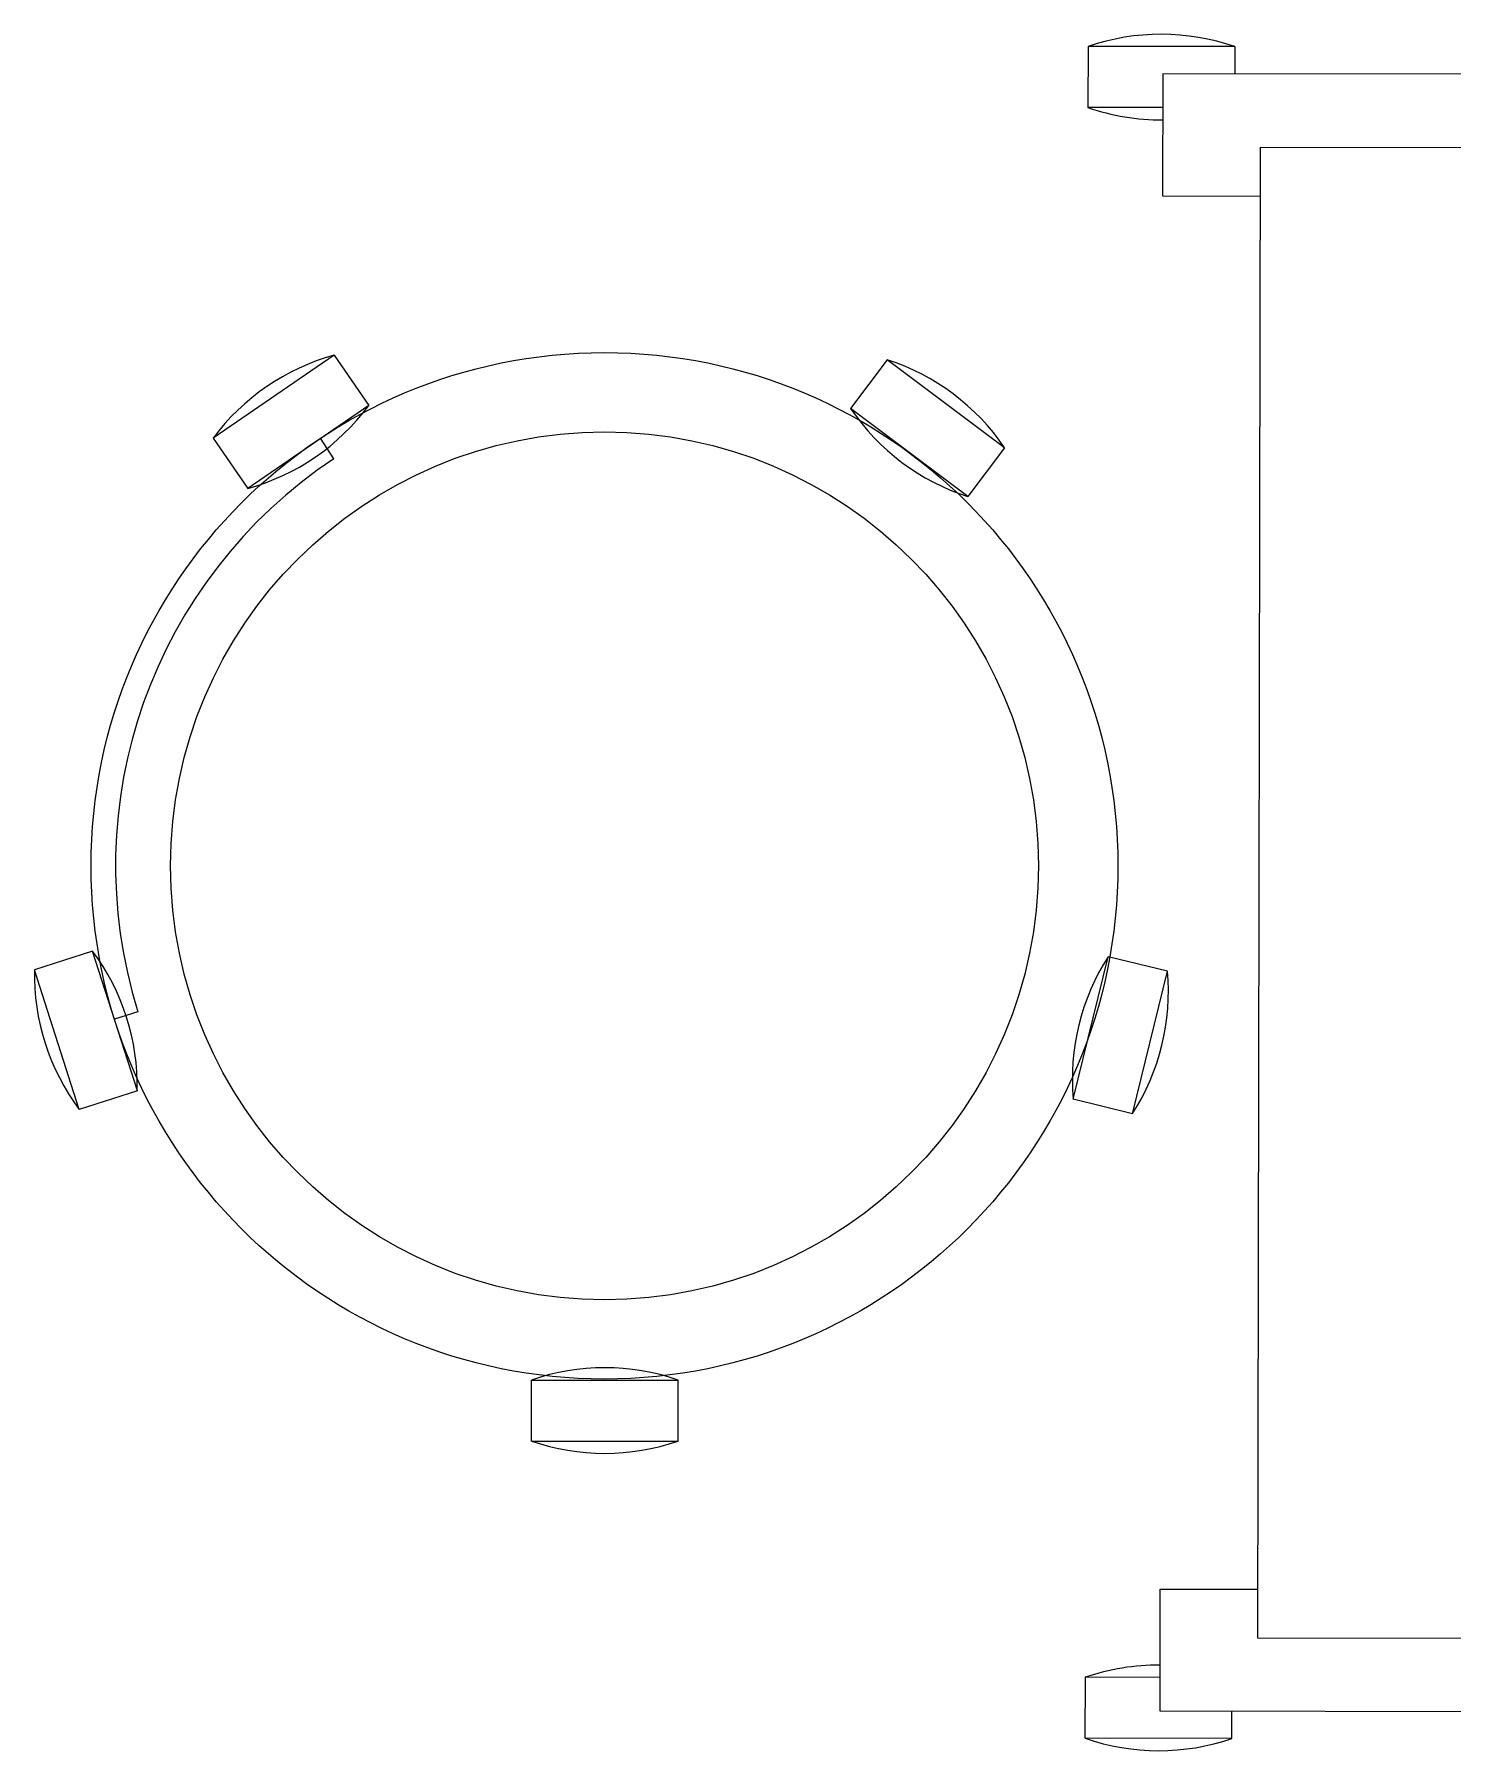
# Model space of a CAD drawing. Header units: millimetres. Extents: x -160614 to 59925, y -157025 to 0.
# Drawn here: x -98620 to -98040, y -114824 to -114122 of the extents above; entities that cross this region are included whole.
import ezdxf

# ---------------------------------------------------------------- set-up
doc = ezdxf.new("R2010")
doc.units = ezdxf.units.MM
doc.header["$LTSCALE"] = 8
doc.layers.get('0').update_dxf_attribs({"color": 9, "lineweight": 5})
doc.layers.add('72_EGR_EQP_TAG', color=9, linetype='Continuous', lineweight=5)
doc.layers.add('LOADING', color=9, linetype='Continuous', lineweight=5)
doc.layers.get('0').off()
doc.layers.get('0').freeze()

# ---------------------------------------------------------------- blocks, each defined once
blk = doc.blocks.new('HF10037-P')
for p, q in [((0.24594, 0.13397), (0.18594, 0.13397)), ((0.18594, 0.13397), (0.18594, 0.10897)), ((0.24594, 0.13397), (0.24594, 0.10897)), ((0.24594, 0.10897), (0.18594, 0.10897)), ((0, 0), (-0.01424, -0.05828)), ((0, 0), (0.02429, -0.00594)), ((0.02429, -0.00594), (0.01004, -0.06422)), ((0.40714, -0.0094), (0.43095, -0.00177)), ((0.43095, -0.00177), (0.44926, -0.05891)), ((0.40714, -0.0094), (0.42545, -0.06654)), ((0.40694, -0.04171), (0.41648, -0.03873)), ((-0.01424, -0.05828), (0.01004, -0.06422)), ((0.42545, -0.06654), (0.44926, -0.05891)), ((0.05239, -0.27245), (0.06739, -0.25246)), ((0.06739, -0.25246), (0.11538, -0.28847)), ((0.31251, -0.2897), (0.36199, -0.25577)), ((0.37613, -0.27639), (0.36199, -0.25577)), ((0.05239, -0.27245), (0.10038, -0.30847)), ((0.32674, -0.26798), (0.33228, -0.27631)), ((0.32664, -0.31032), (0.37613, -0.27639)), ((0.10038, -0.30847), (0.11538, -0.28847)), ((0.32664, -0.31032), (0.31251, -0.2897))]:
    blk.add_line(p, q)
for radius in [0.21, 0.1775]:
    blk.add_circle((0.21605, -0.1014), radius)
for centre, radius, start, end in [((0.21594, 0.04647), 0.0925, 71.07536, 108.92464), ((0.21594, 0.19647), 0.0925, 251.07536, 288.92464), ((0.07788, -0.04992), 0.0925, 147.34193, 185.19122), ((-0.06784, -0.0143), 0.0925, 327.34193, 5.19122), ((0.35678, -0.05704), 0.0925, 358.84116, 36.69044), ((0.49963, -0.01127), 0.0925, 178.84116, 216.69044), ((0.21605, -0.1014), 0.2, 303.60368, 17.3657), ((0.03887, -0.34045), 0.0925, 34.18748, 72.03677), ((0.38673, -0.3449), 0.0925, 105.51211, 143.3614), ((0.1289, -0.22048), 0.0925, 214.18748, 252.03677), ((0.3019, -0.22119), 0.0925, 285.51211, 323.3614)]:
    blk.add_arc(centre, radius, start, end)
blk = doc.blocks.new('workstation')
at = {"layer": 'LOADING'}
for p, q in [((2855.414, -990.761, 0), (2855.412, -991.872, 0)), ((2855.414, -990.761, 0), (2861.414, -990.771, 0)), ((2861.414, -990.771, 0), (2861.41, -993.271, 0)), ((2800.355, -991.781, 0), (2858.355, -991.877, 0)), ((2858.355, -991.877, 0), (2858.347, -996.877, 0)), ((2858.353, -993.266, 0), (2861.41, -993.271, 0)), ((2804.35, -994.788, 0), (2854.35, -994.87, 0)), ((2854.35, -994.87, 0), (2854.249, -1055.87, 0)), ((2858.347, -996.877, 0), (2854.347, -996.87, 0)), ((2858.252, -1053.877, 0), (2854.252, -1053.87, 0)), ((2858.244, -1058.877, 0), (2858.252, -1053.877, 0)), ((2854.249, -1055.87, 0), (2804.249, -1055.787, 0)), ((2858.246, -1057.488, 0), (2861.304, -1057.493, 0)), ((2861.3, -1059.993, 0), (2861.304, -1057.493, 0)), ((2800.244, -1058.781, 0), (2858.244, -1058.877, 0)), ((2855.3, -1059.983, 0), (2855.301, -1058.872, 0)), ((2855.3, -1059.983, 0), (2861.3, -1059.993, 0))]:
    blk.add_line(p, q, dxfattribs=at)
for centre, start, end in [((2858.4, -999.516, 0), 70.98047, 108.82976), ((2858.425, -984.516, 0), 269.54848, 288.82976), ((2858.289, -1066.238, 0), 70.98047, 90.26174), ((2858.314, -1051.238, 0), 250.98047, 288.82976)]:
    blk.add_arc(centre, 9.25, start, end, dxfattribs=at)
blk = doc.blocks.new('GF1')
at = {"layer": 'LOADING', "color": 9, "rotation": 180}
for name, p, xscale, yscale, zscale in [('workstation', (-69576.31, -124726.71, 0), 10, 10, 10), ('HF10037-P', (-98171.06, -114563.43, 0), 1000, 1000, 1000)]:
    blk.add_blockref(name, p, dxfattribs=dict(at, xscale=xscale, yscale=yscale, zscale=zscale))

msp = doc.modelspace()

# ---------------------------------------------------------------- block references
at = {"layer": '72_EGR_EQP_TAG'}
msp.add_blockref('GF1', (0, 0), dxfattribs=at)

doc.saveas('drawing.dxf')
